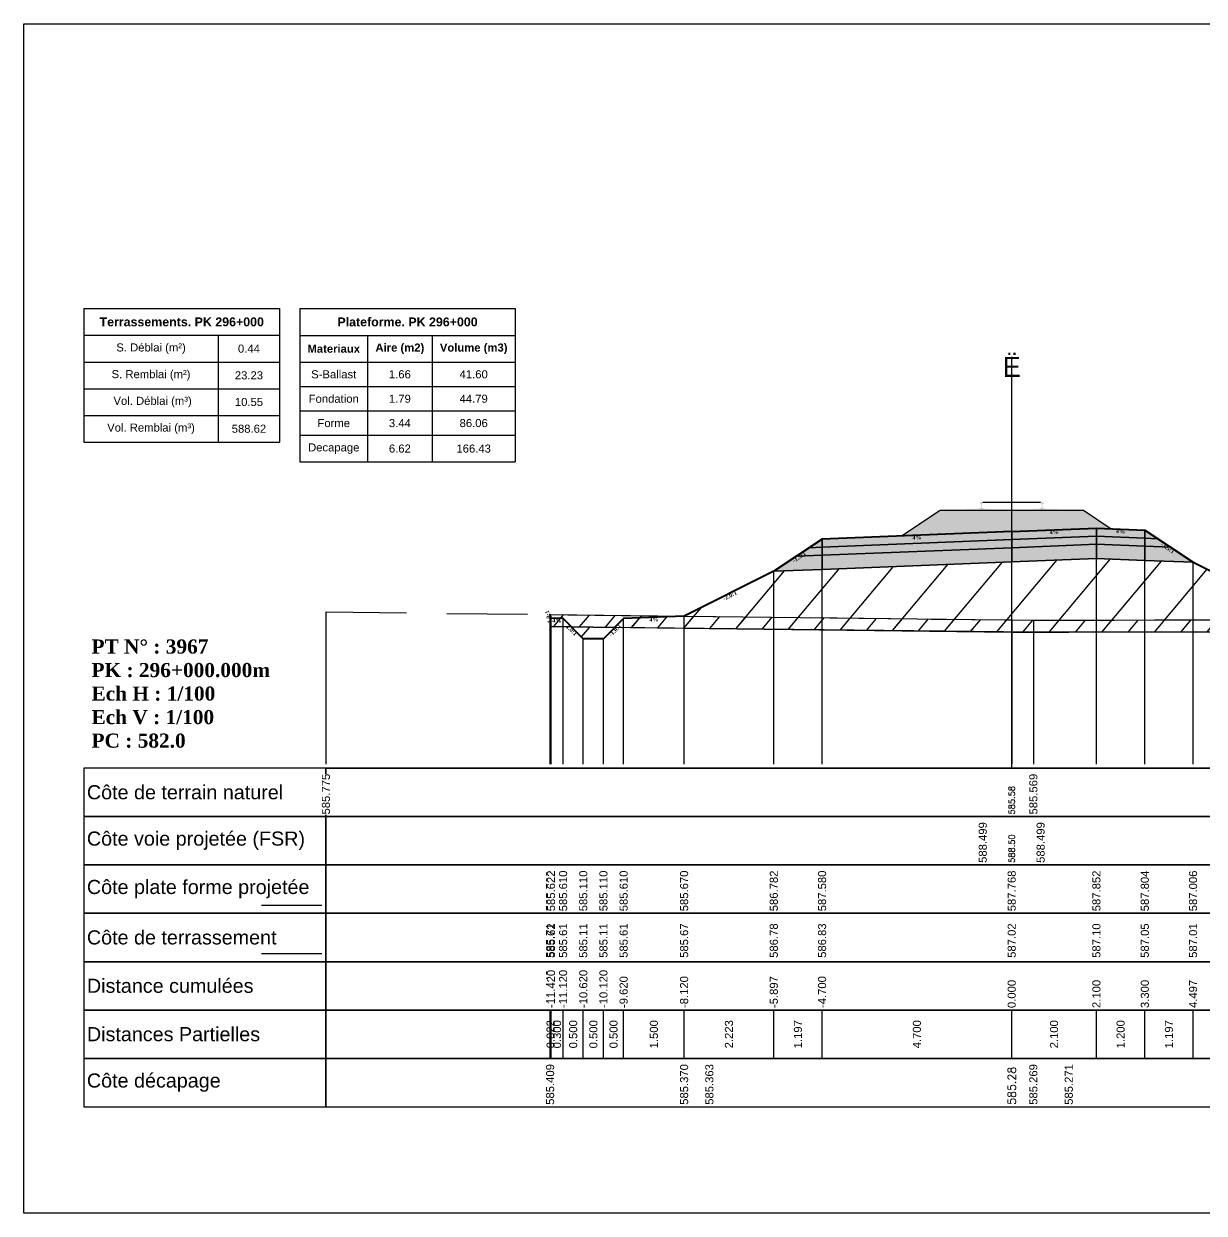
# Model space of a CAD drawing. Header units: millimetres. Extents: x 2762 to 3076, y 916 to 3305.
# Drawn here: x 2950.21 to 2979.48, y 1549.65 to 1579.15 of the extents above; entities that cross this region are included whole.
import ezdxf

# ---------------------------------------------------------------- set-up
doc = ezdxf.new("R2010")
doc.units = ezdxf.units.MM
doc.header["$LTSCALE"] = 2
doc.linetypes.add('CACHE', pattern=[9.525, 6.35, -3.175])
doc.linetypes.add('DASHED', pattern=[0.75, 0.5, -0.25])
for name, color, linetype in [('C-ANNO-TABL', 1, 'Continuous'), ('C-ANNO-TABL-TEXT', 150, 'Continuous'), ('C-ANNO-TABL-TITL', 150, 'Continuous'), ('C-ANNO-TABL-TTBL', 5, 'Continuous'), ('C-ROAD-CORR', 5, 'Continuous'), ('C-ROAD-SCTN', 7, 'Continuous')]:
    doc.layers.add(name, color=color, linetype=linetype)
doc.styles.add('ARIAL', font='arial.ttf')
doc.styles.add('C3D_Etiquette', font='romans.shx')
doc.styles.add('C3D_Profil_Travers', font='romans.shx')
doc.styles.get("Standard").update_dxf_attribs({"font": 'arial.ttf'})

msp = doc.modelspace()

# ---------------------------------------------------------------- hatches: boundary and pattern name
at = {"linetype": 'Continuous', "lineweight": -3}
h = msp.add_hatch(dxfattribs=at)
h.set_pattern_fill('GRAVEL', color=252, scale=0.009, style=0)
h.set_pattern_definition([(228.0128, (2972.136781, 1566.671115), (-1.8288, -2.0574), [0.030755, -3.0447435]), (184.96974, (2972.116207, 1566.648255), (2.743199999, 0.228600013), [0.0527764, -5.2248644]), (132.51045, (2972.063629, 1566.643683), (2.286, -2.5146), [0.0372133, -3.684125]), (267.2737, (2971.974475, 1566.586533), (0.2286, 4.572), [0.0480604, -4.7579794]), (292.83365, (2971.972189, 1566.538527), (-1.143, 2.7432), [0.047127, -4.6655827]), (357.2737, (2971.990477, 1566.495093), (-4.572, 0.2286), [0.0480604, -4.7579794]), (37.69424, (2972.038483, 1566.4928066), (-2.9718, -2.286), [0.0635574, -6.2921804]), (72.25533, (2972.088775, 1566.531669), (1.6002, 5.0292), [0.0600048, -5.940473]), (121.42957, (2972.107063, 1566.588819), (-1.8288, 2.9718), [0.048223, -4.774099]), (175.23636, (2972.081917, 1566.629967), (2.5146, -0.2286), [0.055054, -2.697654]), (222.39744, (2972.027053, 1566.6345386), (-2.7432, -2.5146), [0.071197, -7.0485095]), (138.81407, (2972.20079, 1566.584247), (-1.6002, 1.3716), [0.0243004, -2.405751]), (171.46923, (2972.182501, 1566.600249), (2.9718, -0.4572), [0.0462314, -4.5769175]), (225, (2972.13678, 1566.6071), (-3e-17, -0.2286), [0.032329, -0.29096]), (203.1986, (2972.12078, 1566.63454), (1.143, 0.4572), [0.01741, -1.723556]), (291.8014, (2972.104777, 1566.62768), (-0.2286, 0.6858), [0.024621, -1.206428]), (30.9638, (2972.11392, 1566.60482), (0.6858, 0.4572), [0.039989, -1.292967]), (161.565, (2972.14821, 1566.625395), (0.4572, -0.2286), [0.028916, -0.693981]), (16.38954, (2971.972189, 1566.62768), (2.286, 0.6858), [0.040508, -4.0102944]), (70.34618, (2972.011051, 1566.63911), (-0.9144, -2.5146), [0.033984, -3.3643994]), (293.1986, (2972.14821, 1566.671115), (-0.4572, 1.143), [0.034819, -1.7061465]), (343.61046, (2972.161927, 1566.63911), (-2.286, 0.6858), [0.040508, -4.0102944]), (339.44395, (2971.97219, 1566.485949), (-1.143, 0.4572), [0.039063, -1.914096]), (294.77514, (2972.008765, 1566.472233), (-1.143, 2.5146), [0.0327305, -3.2403234]), (66.8014, (2972.150497, 1566.442515), (0.4572, 1.143), [0.034819, -1.7061465]), (17.35402, (2972.164213, 1566.474519), (-2.9718, -0.9144), [0.0383204, -3.793714]), (69.44395, (2972.038483, 1566.442515), (-0.4572, -1.143), [0.0195316, -1.933628]), (101.3099, (2972.13678, 1566.442515), (-0.2286, 0.9144), [0.011656, -1.1539795]), (165.9638, (2972.134495, 1566.453945), (0.6858, -0.2286), [0.047127, -0.895415]), (186.009, (2972.088775, 1566.465375), (2.286, 0.2286), [0.043674, -4.323723]), (303.69, (2972.11392, 1566.584247), (-0.2286, 0.4572), [0.032969, -0.79126]), (353.15723, (2972.132209, 1566.556815), (3.8862, -0.4572), [0.05756, -5.698441]), (60.9454, (2972.18936, 1566.549957), (-0.9144, -1.6002), [0.023536, -2.330045]), (90, (2972.2008, 1566.57053), (-0.2286, 0.2286), [0.013716, -0.214884]), (120.25644, (2972.084203, 1566.472233), (0.9144, -1.6002), [0.031758, -3.1440547]), (48.0128, (2972.068201, 1566.499665), (1.8288, 2.0574), [0.06151, -3.0139886]), (0, (2972.10935, 1566.54538), (0.2286, 0.2286), [0.059436, -0.169164]), (325.30485, (2972.168785, 1566.545385), (2.286, -1.6002), [0.036145, -3.5783385]), (254.0546, (2972.198503, 1566.52481), (-0.2286, -0.9144), [0.033285, -1.6309485]), (207.64598, (2972.189359, 1566.492807), (-4.3434, -2.286), [0.054193, -5.365122]), (175.42608, (2972.141353, 1566.467661), (-2.9718, 0.2286), [0.0573327, -5.675926])])
h.paths.add_polyline_path([(2971.972, 1566.443), (2972.93, 1567.081), (2976.48, 1567.081), (2977.169, 1566.621), (2976.805, 1566.636)])
msp.add_hatch(color=254, dxfattribs=at).paths.add_polyline_path([(2973.487, 1566.899), (2973.487, 1567.084), (2973.602, 1567.105), (2973.95, 1567.105), (2973.95, 1567.111), (2973.876, 1567.111), (2973.876, 1567.121), (2973.877, 1567.122), (2973.879, 1567.122), (2973.88, 1567.123), (2973.9, 1567.124), (2973.903, 1567.125), (2973.906, 1567.126), (2973.934, 1567.136), (2973.937, 1567.138), (2973.938, 1567.139), (2973.939, 1567.14), (2973.94, 1567.145), (2973.941, 1567.152), (2973.942, 1567.161), (2973.943, 1567.171), (2973.943, 1567.195), (2973.942, 1567.211), (2973.942, 1567.217), (2973.941, 1567.223), (2973.94, 1567.228), (2973.94, 1567.23), (2973.939, 1567.233), (2973.938, 1567.235), (2973.937, 1567.236), (2973.936, 1567.238), (2973.935, 1567.238), (2973.919, 1567.244), (2973.917, 1567.245), (2973.916, 1567.246), (2973.915, 1567.248), (2973.915, 1567.25), (2973.915, 1567.269), (2973.916, 1567.273), (2973.917, 1567.275), (2973.919, 1567.277), (2973.921, 1567.279), (2973.924, 1567.28), (2973.925, 1567.281), (2973.929, 1567.282), (2973.933, 1567.282), (2973.936, 1567.282), (2973.94, 1567.283), (2973.945, 1567.283), (2973.948, 1567.283), (2973.951, 1567.283), (2973.955, 1567.283), (2973.958, 1567.283), (2973.962, 1567.283), (2973.967, 1567.282), (2973.97, 1567.282), (2973.974, 1567.282), (2973.978, 1567.281), (2973.979, 1567.28), (2973.981, 1567.279), (2973.984, 1567.277), (2973.986, 1567.275), (2973.987, 1567.273), (2973.987, 1567.269), (2973.987, 1567.25), (2973.987, 1567.248), (2973.987, 1567.246), (2973.986, 1567.245), (2973.984, 1567.244), (2973.968, 1567.238), (2973.967, 1567.238), (2973.965, 1567.236), (2973.964, 1567.235), (2973.964, 1567.233), (2973.963, 1567.23), (2973.962, 1567.228), (2973.962, 1567.223), (2973.961, 1567.217), (2973.96, 1567.211), (2973.96, 1567.195), (2973.96, 1567.171), (2973.961, 1567.161), (2973.962, 1567.152), (2973.963, 1567.145), (2973.964, 1567.14), (2973.965, 1567.139), (2973.966, 1567.138), (2973.968, 1567.136), (2973.997, 1567.126), (2974, 1567.125), (2974.003, 1567.124), (2974.023, 1567.123), (2974.024, 1567.122), (2974.025, 1567.122), (2974.026, 1567.121), (2974.026, 1567.111), (2973.952, 1567.111), (2973.952, 1567.105), (2974.156, 1567.105), (2974.288, 1567.074), (2975.122, 1567.074), (2975.253, 1567.105), (2975.457, 1567.105), (2975.457, 1567.111), (2975.383, 1567.111), (2975.383, 1567.121), (2975.384, 1567.122), (2975.386, 1567.122), (2975.387, 1567.123), (2975.407, 1567.124), (2975.41, 1567.125), (2975.413, 1567.126), (2975.441, 1567.136), (2975.444, 1567.138), (2975.445, 1567.139), (2975.446, 1567.14), (2975.447, 1567.145), (2975.448, 1567.152), (2975.449, 1567.161), (2975.45, 1567.171), (2975.45, 1567.195), (2975.449, 1567.211), (2975.449, 1567.217), (2975.448, 1567.223), (2975.447, 1567.228), (2975.447, 1567.23), (2975.446, 1567.233), (2975.445, 1567.235), (2975.444, 1567.236), (2975.443, 1567.238), (2975.442, 1567.238), (2975.426, 1567.244), (2975.424, 1567.245), (2975.423, 1567.246), (2975.422, 1567.248), (2975.422, 1567.25), (2975.422, 1567.269), (2975.423, 1567.273), (2975.424, 1567.275), (2975.426, 1567.277), (2975.428, 1567.279), (2975.431, 1567.28), (2975.432, 1567.281), (2975.436, 1567.282), (2975.44, 1567.282), (2975.443, 1567.282), (2975.447, 1567.283), (2975.452, 1567.283), (2975.455, 1567.283), (2975.458, 1567.283), (2975.462, 1567.283), (2975.465, 1567.283), (2975.469, 1567.283), (2975.474, 1567.282), (2975.477, 1567.282), (2975.481, 1567.282), (2975.485, 1567.281), (2975.486, 1567.28), (2975.488, 1567.279), (2975.491, 1567.277), (2975.493, 1567.275), (2975.494, 1567.273), (2975.494, 1567.269), (2975.494, 1567.25), (2975.494, 1567.248), (2975.494, 1567.246), (2975.493, 1567.245), (2975.491, 1567.244), (2975.475, 1567.238), (2975.474, 1567.238), (2975.472, 1567.236), (2975.471, 1567.235), (2975.471, 1567.233), (2975.47, 1567.23), (2975.469, 1567.228), (2975.469, 1567.223), (2975.468, 1567.217), (2975.467, 1567.211), (2975.467, 1567.195), (2975.467, 1567.171), (2975.468, 1567.161), (2975.469, 1567.152), (2975.47, 1567.145), (2975.471, 1567.14), (2975.472, 1567.139), (2975.473, 1567.138), (2975.475, 1567.136), (2975.504, 1567.126), (2975.507, 1567.125), (2975.51, 1567.124), (2975.53, 1567.123), (2975.531, 1567.122), (2975.532, 1567.122), (2975.533, 1567.121), (2975.533, 1567.111), (2975.459, 1567.111), (2975.459, 1567.105), (2975.807, 1567.105), (2975.922, 1567.084), (2975.922, 1566.899)])
h = msp.add_hatch(color=11, dxfattribs=at)
h.paths.add_polyline_path([(2978.005, 1566.388), (2978.005, 1566.588), (2978.324, 1566.375)])
h.paths.add_polyline_path([(2976.805, 1566.436), (2976.805, 1566.636), (2978.005, 1566.588), (2978.005, 1566.388)])
h.paths.add_polyline_path([(2974.705, 1566.352), (2974.705, 1566.552), (2976.805, 1566.636), (2976.805, 1566.436)])
h.paths.add_polyline_path([(2970.005, 1566.164), (2970.005, 1566.364), (2974.705, 1566.552), (2974.705, 1566.352)])
h.paths.add_polyline_path([(2969.685, 1566.151), (2970.005, 1566.364), (2970.005, 1566.164)])
h = msp.add_hatch(color=83, dxfattribs=at)
h.paths.add_polyline_path([(2978.005, 1565.838), (2978.005, 1566.188), (2978.643, 1566.162), (2979.201, 1565.79)])
h.paths.add_polyline_path([(2976.805, 1565.886), (2976.805, 1566.236), (2978.005, 1566.188), (2978.005, 1565.838)])
h.paths.add_polyline_path([(2974.705, 1565.802), (2974.705, 1566.152), (2976.805, 1566.236), (2976.805, 1565.886)])
h.paths.add_polyline_path([(2970.005, 1565.614), (2970.005, 1565.964), (2974.705, 1566.152), (2974.705, 1565.802)])
h.paths.add_polyline_path([(2968.808, 1565.566), (2969.366, 1565.938), (2970.005, 1565.964), (2970.005, 1565.614)])
h = msp.add_hatch(color=30, dxfattribs=at)
h.paths.add_polyline_path([(2978.005, 1566.188), (2978.005, 1566.388), (2978.324, 1566.375), (2978.643, 1566.162)])
h.paths.add_polyline_path([(2976.805, 1566.236), (2976.805, 1566.436), (2978.005, 1566.388), (2978.005, 1566.188)])
h.paths.add_polyline_path([(2974.705, 1566.152), (2974.705, 1566.352), (2976.805, 1566.436), (2976.805, 1566.236)])
h.paths.add_polyline_path([(2970.005, 1565.964), (2970.005, 1566.164), (2974.705, 1566.352), (2974.705, 1566.152)])
h.paths.add_polyline_path([(2969.366, 1565.938), (2969.685, 1566.151), (2970.005, 1566.164), (2970.005, 1565.964)])
h = msp.add_hatch(dxfattribs=at)
h.set_pattern_fill('_U', color=3, angle=50, style=0, pattern_type=0)
h.set_pattern_definition([(50, (2984.8065, 1564.1), (-0.766044, 0.642788), [])])
h.paths.add_polyline_path([(2984.806, 1564.1), (2985.025, 1564.318), (2985.325, 1564.33), (2985.343, 1564.404), (2985.343, 1564.104)])
h.paths.add_polyline_path([(2964.865, 1564.174), (2965.085, 1564.394), (2966.585, 1564.454), (2968.808, 1565.566), (2976.805, 1565.886), (2979.201, 1565.79), (2982.025, 1564.378), (2983.525, 1564.318), (2983.751, 1564.092), (2979.754, 1564.061), (2975.242, 1564.053)])
h.paths.add_polyline_path([(2963.263, 1564.193), (2963.263, 1564.493), (2963.285, 1564.406), (2963.585, 1564.394), (2963.792, 1564.187)])
h = msp.add_hatch(dxfattribs=at)
h.set_pattern_fill('_U', color=150, scale=0.5, angle=50, style=0, pattern_type=0)
h.set_pattern_definition([(50, (2984.80646, 1564.10004), (-0.383022, 0.321394), [])])
h.paths.add_polyline_path([(2984.806, 1564.1), (2985.025, 1564.318), (2985.325, 1564.33), (2985.343, 1564.404), (2985.343, 1564.104)])
h.paths.add_polyline_path([(2982.025, 1564.378), (2985.343, 1564.404), (2985.325, 1564.33), (2985.025, 1564.318), (2984.806, 1564.1), (2983.751, 1564.092), (2983.525, 1564.318)])
h.paths.add_polyline_path([(2964.865, 1564.174), (2965.085, 1564.394), (2966.585, 1564.454), (2975.242, 1564.353), (2979.754, 1564.361), (2982.025, 1564.378), (2983.525, 1564.318), (2983.751, 1564.092), (2979.754, 1564.061), (2975.242, 1564.053)])
h.paths.add_polyline_path([(2963.263, 1564.493), (2966.585, 1564.454), (2965.085, 1564.394), (2964.865, 1564.174), (2963.792, 1564.187), (2963.585, 1564.394), (2963.285, 1564.406)])
h.paths.add_polyline_path([(2963.263, 1564.193), (2963.263, 1564.493), (2963.285, 1564.406), (2963.585, 1564.394), (2963.792, 1564.187)])
h = msp.add_hatch(dxfattribs=at)
h.set_pattern_fill('_U', color=1, angle=50, style=0, pattern_type=0)
h.set_pattern_definition([(50, (2983.7512, 1564.0918), (-0.766044, 0.64279), [])])
h.paths.add_polyline_path([(2983.751, 1564.092), (2984.806, 1564.1), (2984.525, 1563.818), (2984.025, 1563.818)])
h.paths.add_polyline_path([(2963.792, 1564.187), (2964.865, 1564.174), (2964.585, 1563.894), (2964.085, 1563.894)])

# ---------------------------------------------------------------- linework, layer by layer
at = {"color": 7, "linetype": 'Continuous', "lineweight": -3}
for p, q in [((2974.705, 1560.684), (2974.705, 1570.884)), ((2957.704, 1560.684), (2991.706, 1560.684)), ((2963.263, 1553.484), (2963.263, 1554.684)), ((2963.285, 1553.484), (2963.285, 1554.684)), ((2963.285, 1553.484), (2963.285, 1554.684)), ((2963.585, 1553.484), (2963.585, 1554.684)), ((2963.585, 1553.484), (2963.585, 1554.684)), ((2964.085, 1553.484), (2964.085, 1554.684)), ((2964.085, 1553.484), (2964.085, 1554.684)), ((2964.585, 1553.484), (2964.585, 1554.684)), ((2964.585, 1553.484), (2964.585, 1554.684)), ((2965.085, 1553.484), (2965.085, 1554.684)), ((2965.085, 1553.484), (2965.085, 1554.684)), ((2966.585, 1553.484), (2966.585, 1554.684)), ((2966.585, 1553.484), (2966.585, 1554.684)), ((2968.808, 1553.484), (2968.808, 1554.684)), ((2968.808, 1553.484), (2968.808, 1554.684)), ((2970.005, 1553.484), (2970.005, 1554.684)), ((2970.005, 1553.484), (2970.005, 1554.684)), ((2974.705, 1553.484), (2974.705, 1554.684)), ((2974.705, 1553.484), (2974.705, 1554.684)), ((2976.805, 1553.484), (2976.805, 1554.684)), ((2976.805, 1553.484), (2976.805, 1554.684)), ((2978.005, 1553.484), (2978.005, 1554.684)), ((2978.005, 1553.484), (2978.005, 1554.684)), ((2979.201, 1553.484), (2979.201, 1554.684)), ((2979.201, 1553.484), (2979.201, 1554.684))]:
    msp.add_line(p, q, dxfattribs=at)
at = {"color": 251, "linetype": 'Continuous', "lineweight": -3}
for p, q in [((2971.972, 1566.443), (2972.93, 1567.081)), ((2972.93, 1567.081), (2976.48, 1567.081)), ((2976.48, 1567.081), (2977.169, 1566.621)), ((2970.005, 1566.364), (2974.705, 1566.552)), ((2976.805, 1566.636), (2971.972, 1566.443)), ((2974.705, 1566.552), (2976.805, 1566.636)), ((2974.705, 1566.352), (2974.705, 1566.552)), ((2974.705, 1566.552), (2974.705, 1566.352)), ((2977.169, 1566.621), (2976.805, 1566.636)), ((2976.805, 1566.436), (2976.805, 1566.636)), ((2976.805, 1566.636), (2978.005, 1566.588)), ((2976.805, 1566.636), (2976.805, 1566.436)), ((2978.005, 1566.388), (2978.005, 1566.588)), ((2978.005, 1566.588), (2978.324, 1566.375)), ((2978.005, 1566.588), (2978.005, 1566.388)), ((2969.685, 1566.151), (2970.005, 1566.364)), ((2970.005, 1566.164), (2969.685, 1566.151)), ((2970.005, 1566.164), (2970.005, 1566.364)), ((2970.005, 1566.364), (2970.005, 1566.164)), ((2974.705, 1566.352), (2970.005, 1566.164)), ((2976.805, 1566.436), (2974.705, 1566.352)), ((2978.005, 1566.388), (2976.805, 1566.436)), ((2978.324, 1566.375), (2978.005, 1566.388))]:
    msp.add_line(p, q, dxfattribs=at)
at = {"color": 53, "linetype": 'Continuous', "lineweight": -3}
for p, q in [((2969.685, 1566.151), (2970.005, 1566.164)), ((2970.005, 1566.164), (2974.705, 1566.352)), ((2970.005, 1565.964), (2970.005, 1566.164)), ((2970.005, 1566.164), (2970.005, 1565.964)), ((2974.705, 1566.352), (2976.805, 1566.436)), ((2974.705, 1566.152), (2974.705, 1566.352)), ((2974.705, 1566.352), (2974.705, 1566.152)), ((2976.805, 1566.236), (2974.705, 1566.152)), ((2974.705, 1566.152), (2976.805, 1566.236)), ((2976.805, 1566.236), (2976.805, 1566.436)), ((2976.805, 1566.436), (2978.005, 1566.388)), ((2976.805, 1566.436), (2976.805, 1566.236)), ((2978.005, 1566.188), (2976.805, 1566.236)), ((2976.805, 1565.886), (2976.805, 1566.236)), ((2976.805, 1566.236), (2978.005, 1566.188)), ((2976.805, 1566.236), (2976.805, 1565.886)), ((2978.005, 1566.188), (2978.005, 1566.388)), ((2978.005, 1566.388), (2978.324, 1566.375)), ((2978.005, 1566.388), (2978.005, 1566.188)), ((2978.643, 1566.162), (2978.005, 1566.188)), ((2978.005, 1565.838), (2978.005, 1566.188)), ((2978.005, 1566.188), (2978.643, 1566.162)), ((2978.005, 1566.188), (2978.005, 1565.838)), ((2978.324, 1566.375), (2978.643, 1566.162)), ((2978.643, 1566.162), (2979.201, 1565.79)), ((2968.808, 1565.566), (2969.366, 1565.938)), ((2969.366, 1565.938), (2969.685, 1566.151)), ((2970.005, 1565.964), (2969.366, 1565.938)), ((2969.366, 1565.938), (2970.005, 1565.964)), ((2974.705, 1566.152), (2970.005, 1565.964)), ((2970.005, 1565.964), (2974.705, 1566.152)), ((2970.005, 1565.614), (2970.005, 1565.964)), ((2970.005, 1565.964), (2970.005, 1565.614)), ((2974.705, 1565.802), (2974.705, 1566.152)), ((2974.705, 1566.152), (2974.705, 1565.802)), ((2976.805, 1565.886), (2974.705, 1565.802)), ((2978.005, 1565.838), (2976.805, 1565.886)), ((2970.005, 1565.614), (2968.808, 1565.566)), ((2974.705, 1565.802), (2970.005, 1565.614)), ((2979.201, 1565.79), (2978.005, 1565.838))]:
    msp.add_line(p, q, dxfattribs=at)
at = {"color": 253, "linetype": 'Continuous', "lineweight": -3}
for p, q in [((2968.808, 1565.566), (2976.805, 1565.886)), ((2976.805, 1565.886), (2979.201, 1565.79)), ((2966.585, 1564.454), (2968.808, 1565.566)), ((2979.201, 1565.79), (2982.025, 1564.378)), ((2963.263, 1564.493), (2966.585, 1564.454)), ((2963.285, 1564.406), (2963.263, 1564.493)), ((2963.263, 1564.193), (2963.263, 1564.493)), ((2963.263, 1564.493), (2963.285, 1564.406)), ((2963.263, 1564.193), (2963.263, 1564.493)), ((2963.263, 1564.493), (2963.285, 1564.406)), ((2963.585, 1564.394), (2963.285, 1564.406)), ((2963.285, 1564.406), (2963.585, 1564.394)), ((2963.285, 1564.406), (2963.585, 1564.394)), ((2963.792, 1564.187), (2963.585, 1564.394)), ((2963.585, 1564.394), (2963.792, 1564.187)), ((2963.585, 1564.394), (2963.792, 1564.187)), ((2964.865, 1564.174), (2965.085, 1564.394)), ((2965.085, 1564.394), (2964.865, 1564.174)), ((2964.865, 1564.174), (2965.085, 1564.394)), ((2965.085, 1564.394), (2966.585, 1564.454)), ((2966.585, 1564.454), (2965.085, 1564.394)), ((2965.085, 1564.394), (2966.585, 1564.454)), ((2966.585, 1564.454), (2975.242, 1564.353)), ((2963.792, 1564.187), (2963.263, 1564.193)), ((2963.792, 1564.187), (2963.263, 1564.193)), ((2964.865, 1564.174), (2963.792, 1564.187)), ((2963.792, 1564.187), (2964.865, 1564.174)), ((2964.085, 1563.894), (2963.792, 1564.187)), ((2964.865, 1564.174), (2964.585, 1563.894)), ((2975.242, 1564.053), (2964.865, 1564.174)), ((2975.242, 1564.053), (2964.865, 1564.174)), ((2975.242, 1564.353), (2979.754, 1564.361)), ((2964.585, 1563.894), (2964.085, 1563.894)), ((2979.754, 1564.061), (2975.242, 1564.053)), ((2979.754, 1564.061), (2975.242, 1564.053))]:
    msp.add_line(p, q, dxfattribs=at)
at = {"color": 8, "linetype": 'CACHE', "lineweight": -3}
for p, q in [((2976.805, 1560.784), (2976.805, 1565.886)), ((2968.808, 1560.784), (2968.808, 1565.566)), ((2970.005, 1560.784), (2970.005, 1565.614)), ((2974.705, 1560.784), (2974.705, 1565.802)), ((2974.705, 1560.784), (2974.705, 1565.802)), ((2978.005, 1560.784), (2978.005, 1565.838)), ((2979.201, 1560.784), (2979.201, 1565.79)), ((2963.263, 1560.784), (2963.263, 1564.493)), ((2963.285, 1560.784), (2963.285, 1564.406)), ((2963.585, 1560.784), (2963.585, 1564.394)), ((2965.085, 1560.784), (2965.085, 1564.394)), ((2966.585, 1560.784), (2966.585, 1564.454)), ((2964.085, 1560.784), (2964.085, 1563.894)), ((2964.585, 1560.784), (2964.585, 1563.894))]:
    msp.add_line(p, q, dxfattribs=at)
at = {"color": 105, "linetype": 'DASHED', "lineweight": -3, "ltscale": 2}
for p, q in [((2957.705, 1564.558), (2974.705, 1564.359)), ((2974.705, 1564.359), (2975.242, 1564.353)), ((2975.242, 1564.353), (2979.754, 1564.361))]:
    msp.add_line(p, q, dxfattribs=at)
at = {"color": 98, "linetype": 'CACHE', "lineweight": -3}
for p, q in [((2957.705, 1564.558), (2957.705, 1560.784)), ((2974.705, 1564.359), (2974.705, 1560.784)), ((2975.242, 1564.353), (2975.242, 1560.784))]:
    msp.add_line(p, q, dxfattribs=at)
at = {"color": 6, "linetype": 'Continuous', "lineweight": -3}
for p, q in [((2963.263, 1564.193), (2966.585, 1564.154)), ((2966.585, 1564.154), (2967.211, 1564.147)), ((2967.211, 1564.147), (2974.705, 1564.059)), ((2974.705, 1564.059), (2975.242, 1564.053)), ((2975.242, 1564.053), (2976.12, 1564.054)), ((2976.12, 1564.054), (2979.754, 1564.061))]:
    msp.add_line(p, q, dxfattribs=at)
at = {"color": 154, "linetype": 'Continuous', "lineweight": -3}
msp.add_line((2956.104, 1557.284), (2957.604, 1557.284), dxfattribs=at)
at = {"color": 1, "linetype": 'Continuous', "lineweight": -3}
msp.add_line((2956.104, 1556.084), (2957.604, 1556.084), dxfattribs=at)
at = {"color": 7, "linetype": 'Continuous', "lineweight": -3}
for points in [[(2957.704, 1559.484), (2957.704, 1560.684), (2951.704, 1560.684), (2951.704, 1559.484)], [(2957.704, 1559.484), (2991.706, 1559.484), (2991.706, 1560.684), (2957.704, 1560.684)], [(2957.704, 1558.284), (2957.704, 1559.484), (2951.704, 1559.484), (2951.704, 1558.284)], [(2957.704, 1558.284), (2991.706, 1558.284), (2991.706, 1559.484), (2957.704, 1559.484)], [(2957.704, 1557.084), (2957.704, 1558.284), (2951.704, 1558.284), (2951.704, 1557.084)], [(2957.704, 1557.084), (2991.706, 1557.084), (2991.706, 1558.284), (2957.704, 1558.284)], [(2957.704, 1555.884), (2957.704, 1557.084), (2951.704, 1557.084), (2951.704, 1555.884)], [(2957.704, 1555.884), (2991.706, 1555.884), (2991.706, 1557.084), (2957.704, 1557.084)], [(2957.704, 1554.684), (2957.704, 1555.884), (2951.704, 1555.884), (2951.704, 1554.684)], [(2957.704, 1554.684), (2991.706, 1554.684), (2991.706, 1555.884), (2957.704, 1555.884)], [(2957.704, 1553.484), (2957.704, 1554.684), (2951.704, 1554.684), (2951.704, 1553.484)], [(2957.704, 1553.484), (2991.706, 1553.484), (2991.706, 1554.684), (2957.704, 1554.684)], [(2957.704, 1552.284), (2957.704, 1553.484), (2951.704, 1553.484), (2951.704, 1552.284)], [(2957.704, 1552.284), (2991.706, 1552.284), (2991.706, 1553.484), (2957.704, 1553.484)]]:
    msp.add_3dface(points, dxfattribs=at)
at = {"layer": 'C-ANNO-TABL', "color": 7, "linetype": 'Continuous', "lineweight": -3}
for p, q in [((2951.704, 1571.419), (2955.034, 1571.419)), ((2955.034, 1571.419), (2956.557, 1571.419)), ((2955.034, 1571.419), (2955.034, 1570.757)), ((2957.057, 1571.416), (2958.739, 1571.416)), ((2958.739, 1571.416), (2960.335, 1571.416)), ((2958.739, 1571.416), (2958.739, 1570.754)), ((2960.335, 1571.416), (2962.398, 1571.416)), ((2960.335, 1571.416), (2960.335, 1570.754)), ((2951.704, 1570.757), (2955.034, 1570.757)), ((2955.034, 1570.757), (2956.557, 1570.757)), ((2955.034, 1570.757), (2955.034, 1570.095)), ((2957.057, 1570.754), (2958.739, 1570.754)), ((2958.739, 1570.754), (2960.335, 1570.754)), ((2958.739, 1570.754), (2958.739, 1570.147)), ((2960.335, 1570.754), (2962.398, 1570.754)), ((2960.335, 1570.754), (2960.335, 1570.147)), ((2951.704, 1570.095), (2955.034, 1570.095)), ((2955.034, 1570.095), (2956.557, 1570.095)), ((2955.034, 1570.095), (2955.034, 1569.432)), ((2957.057, 1570.147), (2958.739, 1570.147)), ((2958.739, 1570.147), (2960.335, 1570.147)), ((2958.739, 1570.147), (2958.739, 1569.543)), ((2960.335, 1570.147), (2962.398, 1570.147)), ((2960.335, 1570.147), (2960.335, 1569.543)), ((2951.704, 1569.432), (2955.034, 1569.432)), ((2955.034, 1569.432), (2956.557, 1569.432)), ((2955.034, 1569.432), (2955.034, 1568.77)), ((2957.057, 1569.543), (2958.739, 1569.543)), ((2958.739, 1569.543), (2960.335, 1569.543)), ((2958.739, 1569.543), (2958.739, 1568.939)), ((2960.335, 1569.543), (2962.398, 1569.543)), ((2960.335, 1569.543), (2960.335, 1568.939)), ((2957.057, 1568.939), (2958.739, 1568.939)), ((2958.739, 1568.939), (2960.335, 1568.939)), ((2958.739, 1568.939), (2958.739, 1568.28)), ((2960.335, 1568.939), (2962.398, 1568.939)), ((2960.335, 1568.939), (2960.335, 1568.28))]:
    msp.add_line(p, q, dxfattribs=at)
at = {"layer": 'C-ANNO-TABL-TTBL', "color": 7, "linetype": 'Continuous', "lineweight": -3}
for p, q in [((2951.704, 1572.084), (2956.557, 1572.084)), ((2951.704, 1572.084), (2951.704, 1571.419)), ((2956.557, 1572.084), (2956.557, 1571.419)), ((2957.057, 1572.084), (2962.398, 1572.084)), ((2957.057, 1572.084), (2957.057, 1571.416)), ((2962.398, 1572.084), (2962.398, 1571.416)), ((2951.704, 1571.419), (2951.704, 1570.757)), ((2956.557, 1571.419), (2956.557, 1570.757)), ((2957.057, 1571.416), (2957.057, 1570.754)), ((2962.398, 1571.416), (2962.398, 1570.754)), ((2951.704, 1570.757), (2951.704, 1570.095)), ((2956.557, 1570.757), (2956.557, 1570.095)), ((2957.057, 1570.754), (2957.057, 1570.147)), ((2962.398, 1570.754), (2962.398, 1570.147)), ((2951.704, 1570.095), (2951.704, 1569.432)), ((2956.557, 1570.095), (2956.557, 1569.432)), ((2957.057, 1570.147), (2957.057, 1569.543)), ((2962.398, 1570.147), (2962.398, 1569.543)), ((2951.704, 1569.432), (2951.704, 1568.77)), ((2956.557, 1569.432), (2956.557, 1568.77)), ((2957.057, 1569.543), (2957.057, 1568.939)), ((2962.398, 1569.543), (2962.398, 1568.939)), ((2957.057, 1568.939), (2957.057, 1568.28)), ((2962.398, 1568.939), (2962.398, 1568.28)), ((2951.704, 1568.77), (2955.034, 1568.77)), ((2955.034, 1568.77), (2956.557, 1568.77)), ((2957.057, 1568.28), (2958.739, 1568.28)), ((2958.739, 1568.28), (2960.335, 1568.28)), ((2960.335, 1568.28), (2962.398, 1568.28))]:
    msp.add_line(p, q, dxfattribs=at)
at = {"layer": 'C-ROAD-CORR', "color": 1, "linetype": 'Continuous', "lineweight": 40}
for p, q in [((2974.705, 1566.552), (2970.005, 1566.364)), ((2974.705, 1566.552), (2976.805, 1566.636)), ((2976.805, 1566.636), (2978.005, 1566.588)), ((2978.005, 1566.588), (2979.201, 1565.79)), ((2970.005, 1566.364), (2968.808, 1565.566)), ((2968.808, 1565.566), (2966.585, 1564.454)), ((2979.201, 1565.79), (2982.025, 1564.378)), ((2963.285, 1564.406), (2963.263, 1564.493)), ((2963.585, 1564.394), (2963.285, 1564.406)), ((2964.085, 1563.894), (2963.585, 1564.394)), ((2965.085, 1564.394), (2964.585, 1563.894)), ((2966.585, 1564.454), (2965.085, 1564.394)), ((2964.585, 1563.894), (2964.085, 1563.894))]:
    msp.add_line(p, q, dxfattribs=at)
at = {"layer": 'C-ROAD-CORR', "color": 102, "linetype": 'Continuous', "lineweight": -3, "ltscale": 0.5}
for p, q in [((2974.705, 1565.802), (2976.805, 1565.886)), ((2976.805, 1565.886), (2978.005, 1565.838)), ((2970.005, 1565.614), (2968.808, 1565.566)), ((2974.705, 1565.802), (2970.005, 1565.614)), ((2978.005, 1565.838), (2979.201, 1565.79))]:
    msp.add_line(p, q, dxfattribs=at)
at = {"layer": 'C-ROAD-CORR', "color": 1, "linetype": 'Continuous', "lineweight": -3}
for p, q in [((2964.085, 1563.894), (2963.585, 1564.394)), ((2965.085, 1564.394), (2964.585, 1563.894))]:
    msp.add_line(p, q, dxfattribs=at)
at = {"layer": 'C-ROAD-SCTN', "color": 140, "linetype": 'Continuous', "lineweight": -3}
for p, q in [((2971.972, 1566.443), (2972.93, 1567.081)), ((2972.93, 1567.081), (2972.973, 1567.081)), ((2972.973, 1567.081), (2974.705, 1567.081)), ((2974.705, 1567.081), (2976.436, 1567.081)), ((2976.436, 1567.081), (2976.48, 1567.081)), ((2976.48, 1567.081), (2977.169, 1566.621))]:
    msp.add_line(p, q, dxfattribs=at)
at = {"layer": 'C-ROAD-SCTN', "color": 154, "linetype": 'Continuous', "lineweight": -3}
for p, q in [((2973.987, 1567.283), (2974.705, 1567.283)), ((2974.705, 1567.283), (2975.422, 1567.283)), ((2970.005, 1566.364), (2974.705, 1566.552)), ((2974.705, 1566.552), (2976.805, 1566.636)), ((2976.805, 1566.636), (2978.005, 1566.588)), ((2978.005, 1566.588), (2979.201, 1565.79)), ((2968.808, 1565.566), (2970.005, 1566.364)), ((2966.585, 1564.454), (2968.808, 1565.566)), ((2979.201, 1565.79), (2982.025, 1564.378)), ((2963.263, 1564.493), (2963.285, 1564.406)), ((2963.285, 1564.406), (2963.585, 1564.394)), ((2963.585, 1564.394), (2964.085, 1563.894)), ((2964.585, 1563.894), (2965.085, 1564.394)), ((2965.085, 1564.394), (2966.585, 1564.454)), ((2964.085, 1563.894), (2964.585, 1563.894))]:
    msp.add_line(p, q, dxfattribs=at)
at = {"layer": 'C-ROAD-SCTN', "color": 1, "linetype": 'Continuous', "lineweight": -3}
for p, q in [((2974.705, 1565.802), (2976.805, 1565.886)), ((2976.805, 1565.886), (2978.005, 1565.838)), ((2966.585, 1564.454), (2968.808, 1565.566)), ((2968.808, 1565.566), (2970.005, 1565.614)), ((2970.005, 1565.614), (2974.705, 1565.802)), ((2978.005, 1565.838), (2979.201, 1565.79)), ((2979.201, 1565.79), (2982.025, 1564.378)), ((2963.263, 1564.493), (2963.285, 1564.406)), ((2963.285, 1564.406), (2963.585, 1564.394)), ((2963.585, 1564.394), (2964.085, 1563.894)), ((2964.585, 1563.894), (2965.085, 1564.394)), ((2965.085, 1564.394), (2966.585, 1564.454)), ((2964.085, 1563.894), (2964.585, 1563.894))]:
    msp.add_line(p, q, dxfattribs=at)

# ---------------------------------------------------------------- texts
at = {"color": 7, "linetype": 'Continuous', "lineweight": -3}
for s, insert, char_height, attachment_point, style in [('{\\fWingdings|b0|i0|c2|p0;Ë}', (2974.705, 1570.384), 0.5, 8, 'C3D_Profil_Travers'), ('{\\fTimes New Roman|b1|i0|c0|p18;PT N° : 3967\\PPK : 296+000.000m\\PEch H : 1/100\\PEch V : 1/100\\PPC : 582.0}', (2951.893, 1561.184), 0.35, 7, 'C3D_Profil_Travers'), ('{\\fArial|b0|i0|c0|p34;Côte de terrain naturel}', (2951.779, 1560.084), 0.35, 4, 'C3D_Etiquette'), ('{\\fArial|b0|i0|c0|p34;Côte plate forme projetée}', (2951.779, 1557.684), 0.35, 4, 'C3D_Etiquette'), ('{\\fArial|b0|i0|c0|p34;Côte de terrassement}', (2951.779, 1556.484), 0.35, 4, 'C3D_Etiquette'), ('{\\fArial|b0|i0|c0|p34;Distance cumulées}', (2951.779, 1555.284), 0.35, 4, 'C3D_Etiquette'), ('{\\fArial|b0|i0|c0|p34;Distances Partielles}', (2951.779, 1554.084), 0.35, 4, 'C3D_Etiquette'), ('{\\fArial|b0|i0|c0|p34;Côte décapage}', (2951.779, 1552.884), 0.35, 4, 'C3D_Etiquette')]:
    msp.add_mtext(s, dxfattribs=dict(at, insert=insert, char_height=char_height, attachment_point=attachment_point, style=style))
at = {"color": 7, "linetype": 'Continuous', "lineweight": -3, "char_height": 0.1, "style": 'C3D_Etiquette'}
for s, insert, width, attachment_point, rotation in [('{\\fTimes New Roman|b1|i0|c0|p18;4%}', (2972.355, 1566.454), 0.42071, 2, 2.2906), ('{\\fTimes New Roman|b1|i0|c0|p18;4%}', (2975.755, 1566.59), 0.37094, 2, 2.2906), ('{\\fTimes New Roman|b1|i0|c0|p18;4%}', (2977.404, 1566.608), 0.42071, 2, 357.7094), ('{\\fTimes New Roman|b1|i0|c0|p18;-1.5:1}', (2978.601, 1566.186), 0.34598, 2, 326.3099), ('{\\fTimes New Roman|b1|i0|c0|p18;-1.5:1}', (2969.408, 1565.962), 0.34598, 2, 33.6901), ('{\\fTimes New Roman|b1|i0|c0|p18;-2.0:1}', (2967.698, 1565.007), 0.34598, 2, 26.5651), ('{\\fTimes New Roman|b1|i0|c0|p18;1.0:1}', (2963.27, 1564.449), 0.29446, 8, 104.0362), ('{\\fTimes New Roman|b1|i0|c0|p18;4%}', (2963.434, 1564.396), 0.37094, 2, 357.7094), ('{\\fTimes New Roman|b1|i0|c0|p18;4%}', (2965.835, 1564.42), 0.42071, 2, 2.2906), ('{\\fTimes New Roman|b1|i0|c0|p18;1.0:1}', (2963.832, 1564.141), 0.29001, 2, 315), ('{\\fTimes New Roman|b1|i0|c0|p18;-1.0:1}', (2964.837, 1564.141), 0.34598, 2, 45)]:
    msp.add_mtext(s, dxfattribs=dict(at, insert=insert, width=width, attachment_point=attachment_point, rotation=rotation))
at = {"color": 7, "linetype": 'Continuous', "lineweight": -3, "rotation": 90, "style": 'C3D_Profil_Travers'}
for s, insert, char_height, attachment_point in [('585.58', (2974.705, 1559.534), 0.15, 4), ('588.50', (2974.705, 1558.334), 0.15, 4), ('{\\fArial|b0|i0|c0|p34;585.71}', (2963.263, 1555.979), 0.2, 4), ('{\\fArial|b0|i0|c0|p34;585.62}', (2963.285, 1555.979), 0.2, 4), ('{\\fArial|b0|i0|c0|p34;585.61}', (2963.585, 1555.979), 0.2, 4), ('{\\fArial|b0|i0|c0|p34;585.11}', (2964.085, 1555.979), 0.2, 4), ('{\\fArial|b0|i0|c0|p34;585.11}', (2964.585, 1555.979), 0.2, 4), ('{\\fArial|b0|i0|c0|p34;585.61}', (2965.085, 1555.979), 0.2, 4), ('{\\fArial|b0|i0|c0|p34;585.67}', (2966.585, 1555.979), 0.2, 4), ('{\\fArial|b0|i0|c0|p34;586.78}', (2968.808, 1555.979), 0.2, 4), ('{\\fArial|b0|i0|c0|p34;586.83}', (2970.005, 1555.979), 0.2, 4), ('{\\fArial|b0|i0|c0|p34;587.02}', (2974.705, 1555.979), 0.2, 4), ('{\\fArial|b0|i0|c0|p34;587.10}', (2976.805, 1555.979), 0.2, 4), ('{\\fArial|b0|i0|c0|p34;587.05}', (2978.005, 1555.979), 0.2, 4), ('{\\fArial|b0|i0|c0|p34;587.01}', (2979.201, 1555.979), 0.2, 4), ('{\\fArial|b0|i0|c0|p34;0.022}', (2963.274, 1554.084), 0.2, 5), ('{\\fArial|b0|i0|c0|p34;0.300}', (2963.435, 1554.084), 0.2, 5), ('{\\fArial|b0|i0|c0|p34;0.500}', (2963.835, 1554.084), 0.2, 5), ('{\\fArial|b0|i0|c0|p34;0.500}', (2964.335, 1554.084), 0.2, 5), ('{\\fArial|b0|i0|c0|p34;0.500}', (2964.835, 1554.084), 0.2, 5), ('{\\fArial|b0|i0|c0|p34;1.500}', (2965.835, 1554.084), 0.2, 5), ('{\\fArial|b0|i0|c0|p34;2.223}', (2967.696, 1554.084), 0.2, 5), ('{\\fArial|b0|i0|c0|p34;1.197}', (2969.406, 1554.084), 0.2, 5), ('{\\fArial|b0|i0|c0|p34;4.700}', (2972.355, 1554.084), 0.2, 5), ('{\\fArial|b0|i0|c0|p34;2.100}', (2975.755, 1554.084), 0.2, 5), ('{\\fArial|b0|i0|c0|p34;1.200}', (2977.405, 1554.084), 0.2, 5), ('{\\fArial|b0|i0|c0|p34;1.197}', (2978.603, 1554.084), 0.2, 5), ('585.28', (2974.705, 1552.334), 0.2, 4)]:
    msp.add_mtext(s, dxfattribs=dict(at, insert=insert, char_height=char_height, attachment_point=attachment_point))
at = {"color": 7, "linetype": 'Continuous', "lineweight": -3, "insert": (2951.779, 1558.884), "char_height": 0.35, "attachment_point": 4}
msp.add_mtext('{\\fArial|b0|i0|c0|p34;Côte voie projetée (FSR)}', dxfattribs=at)
at = {"layer": 'C-ANNO-TABL-TEXT', "color": 7, "linetype": 'Continuous', "lineweight": -3, "char_height": 0.2, "attachment_point": 5, "style": 'ARIAL'}
for s, insert in [('{\\fArial|b0|i0|c0|p34;\\C7;0.44}', (2955.796, 1571.088)), ('{\\fArial|b0|i0|c0|p34;\\C7;23.23}', (2955.796, 1570.426)), ('{\\fArial|b0|i0|c0|p34;\\C7;S-Ballast}', (2957.898, 1570.451)), ('{\\fArial|b0|i0|c0|p34;\\C7;1.66}', (2959.537, 1570.451)), ('{\\C18;\\c0;41.60}', (2961.367, 1570.451)), ('{\\fArial|b0|i0|c0|p34;\\C7;10.55}', (2955.796, 1569.764)), ('{\\fArial|b0|i0|c0|p34;\\C7;Fondation}', (2957.898, 1569.845)), ('{\\fArial|b0|i0|c0|p34;\\C7;1.79}', (2959.537, 1569.845)), ('{\\C18;\\c0;44.79}', (2961.367, 1569.845)), ('{\\fArial|b0|i0|c0|p34;\\C7;588.62}', (2955.796, 1569.101)), ('{\\fArial|b0|i0|c0|p34;\\C7;Forme}', (2957.898, 1569.241)), ('{\\fArial|b0|i0|c0|p34;\\C7;3.44}', (2959.537, 1569.241)), ('{\\C18;\\c0;86.06}', (2961.367, 1569.241)), ('{\\fArial|b0|i0|c0|p34;\\C7;Decapage}', (2957.898, 1568.609)), ('{\\fArial|b0|i0|c0|p34;\\C7;6.62}', (2959.537, 1568.609)), ('{\\C18;\\c0;166.43}', (2961.367, 1568.609))]:
    msp.add_mtext(s, dxfattribs=dict(at, insert=insert))
at = {"layer": 'C-ANNO-TABL-TITL', "color": 7, "linetype": 'Continuous', "lineweight": -3, "attachment_point": 5, "style": 'ARIAL'}
for s, insert, char_height in [('{\\fArial|b1|i0|c0|p34;\\C7;Terrassements. PK 296+000}', (2954.13, 1571.751), 0.22), ('{\\fArial|b1|i0|c0|p34;\\C18;\\c0;Plateforme. PK 296+000}', (2959.727, 1571.75), 0.22), ('{\\fArial|b0|i0|c0|p34;\\C7;S. Déblai (m²) }', (2953.369, 1571.088), 0.2), ('{\\fArial|b1|i0|c0|p34;\\C7;Materiaux   }', (2957.898, 1571.085), 0.2), ('{\\fArial|b1|i0|c0|p34;\\C7;Aire (m2)}', (2959.537, 1571.085), 0.2), ('{\\fArial|b1|i0|c0|p34;\\C7;Volume (m3)}', (2961.367, 1571.085), 0.2), ('{\\fArial|b0|i0|c0|p34;\\C7;S. Remblai (m²) }', (2953.369, 1570.426), 0.2), ('{\\fArial|b0|i0|c0|p34;\\C7; Vol. Déblai (m³) }', (2953.369, 1569.764), 0.2), ('{\\fArial|b0|i0|c0|p34;\\C7;Vol. Remblai (m³)}', (2953.369, 1569.101), 0.2)]:
    msp.add_mtext(s, dxfattribs=dict(at, insert=insert, char_height=char_height))

# ---------------------------------------------------------------- next in the draw order: texts
at = {"color": 7, "linetype": 'Continuous', "lineweight": -3, "char_height": 0.2, "attachment_point": 4, "rotation": 90, "style": 'C3D_Profil_Travers', "bg_fill": 3, "box_fill_scale": 1.000375, "bg_fill_color": 256, "bg_fill_true_color": 13158600, "bg_fill_transparency": 0}
for s, insert, width in [('{\\fArial|b0|i0|c0|p34;585.775}', (2957.705, 1559.534), 0.99705), ('{\\fArial|b0|i0|c0|p34;585.569}', (2975.242, 1559.534), 0.99595), ('{\\fArial|b0|i0|c0|p34;588.499}', (2973.987, 1558.334), 0.99595), ('{\\fArial|b0|i0|c0|p34;588.499}', (2975.422, 1558.334), 0.99595), ('{\\fArial|b0|i0|c0|p34;585.709}', (2963.263, 1557.134), 0.99595), ('{\\fArial|b0|i0|c0|p34;585.110}', (2964.085, 1557.134), 0.99484), ('{\\fArial|b0|i0|c0|p34;585.110}', (2964.585, 1557.134), 0.99484), ('{\\fArial|b0|i0|c0|p34;585.610}', (2965.085, 1557.134), 0.99484), ('{\\fArial|b0|i0|c0|p34;585.670}', (2966.585, 1557.134), 0.99484), ('{\\fArial|b0|i0|c0|p34;586.782}', (2968.808, 1557.134), 0.99347), ('{\\fArial|b0|i0|c0|p34;587.580}', (2970.005, 1557.134), 0.99484), ('{\\fArial|b0|i0|c0|p34;587.768}', (2974.705, 1557.134), 0.99595), ('{\\fArial|b0|i0|c0|p34;587.852}', (2976.805, 1557.134), 0.99347), ('{\\fArial|b0|i0|c0|p34;587.804}', (2978.005, 1557.134), 0.99471), ('{\\fArial|b0|i0|c0|p34;587.006}', (2979.201, 1557.134), 0.99539), ('{\\fArial|b0|i0|c0|p34;\\C256;-11.442}', (2963.263, 1554.734), 0.93325), ('{\\fArial|b0|i0|c0|p34;\\C256;-10.620}', (2964.085, 1554.734), 0.93463), ('{\\fArial|b0|i0|c0|p34;\\C256;-10.120}', (2964.585, 1554.734), 0.93463), ('{\\fArial|b0|i0|c0|p34;\\C256;-9.620}', (2965.085, 1554.734), 0.77769), ('{\\fArial|b0|i0|c0|p34;\\C256;-8.120}', (2966.585, 1554.734), 0.77769), ('{\\fArial|b0|i0|c0|p34;\\C256;-5.897}', (2968.808, 1554.734), 0.77838), ('{\\fArial|b0|i0|c0|p34;\\C256;-4.700}', (2970.005, 1554.734), 0.77769), ('{\\fArial|b0|i0|c0|p34;\\C256;0.000}', (2974.705, 1554.734), 0.68096), ('{\\fArial|b0|i0|c0|p34;\\C256;2.100}', (2976.805, 1554.734), 0.6844), ('{\\fArial|b0|i0|c0|p34;\\C256;3.300}', (2978.005, 1554.734), 0.68082), ('{\\fArial|b0|i0|c0|p34;\\C256;4.497}', (2979.201, 1554.734), 0.68978), ('{\\fArial|b0|i0|c0|p34;585.409}', (2963.263, 1552.334), 0.99595), ('{\\fArial|b0|i0|c0|p34;585.370}', (2966.585, 1552.334), 0.99484), ('{\\fArial|b0|i0|c0|p34;585.363}', (2967.211, 1552.334), 0.99553), ('{\\fArial|b0|i0|c0|p34;585.269}', (2975.242, 1552.334), 0.99595), ('{\\fArial|b0|i0|c0|p34;585.271}', (2976.12, 1552.334), 0.95654)]:
    msp.add_mtext(s, dxfattribs=dict(at, insert=insert, width=width))

# ---------------------------------------------------------------- next in the draw order: texts
for s, insert, width in [('{\\fArial|b0|i0|c0|p34;585.622}', (2963.285, 1557.134), 0.99347), ('{\\fArial|b0|i0|c0|p34;\\C256;-11.420}', (2963.285, 1554.734), 0.93463)]:
    msp.add_mtext(s, dxfattribs=dict(at, insert=insert, width=width))

# ---------------------------------------------------------------- next in the draw order: texts
for s, insert, width in [('{\\fArial|b0|i0|c0|p34;585.610}', (2963.585, 1557.134), 0.99484), ('{\\fArial|b0|i0|c0|p34;\\C256;-11.120}', (2963.585, 1554.734), 0.93463)]:
    msp.add_mtext(s, dxfattribs=dict(at, insert=insert, width=width))

# ---------------------------------------------------------------- next in the draw order: linework, layer by layer
msp.add_lwpolyline([(2950.215, 1579.145), (2999.215, 1579.145), (2999.215, 1549.645), (2950.215, 1549.645)], close=True)

doc.saveas('drawing.dxf')
